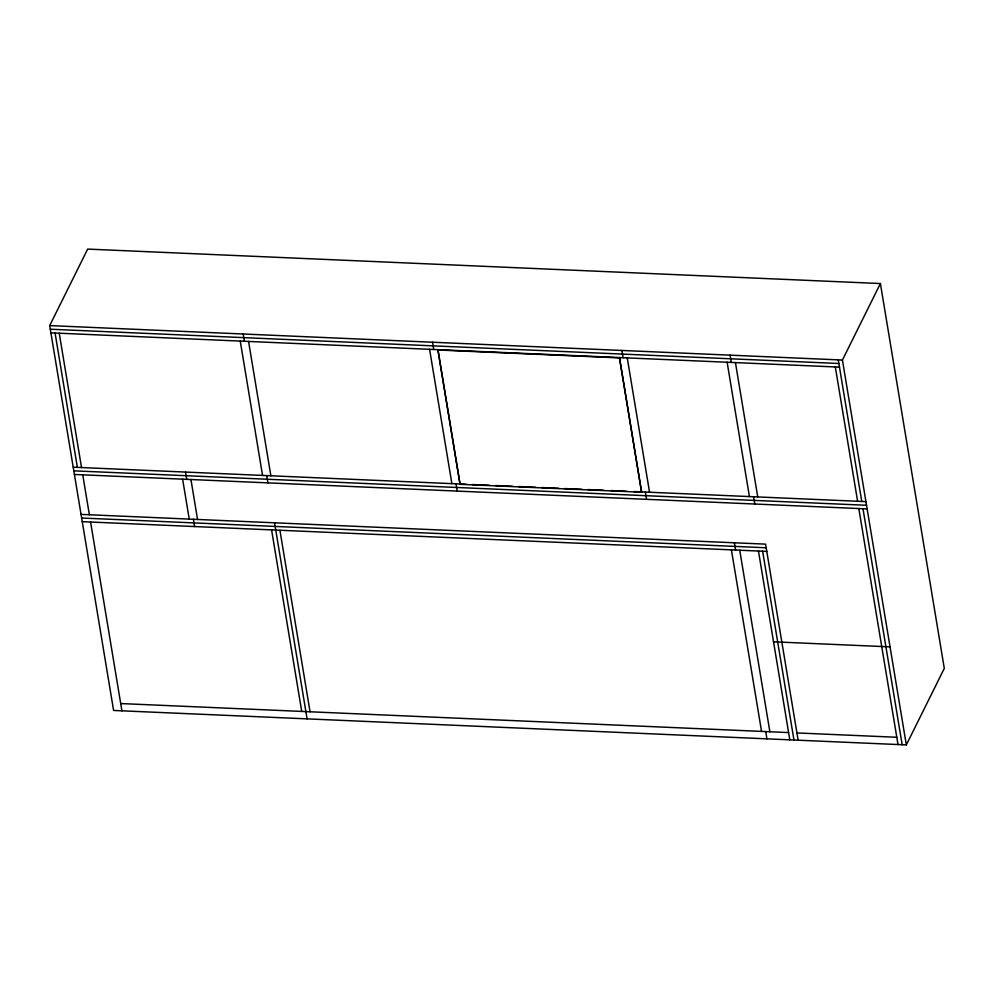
<?xml version="1.0" encoding="UTF-8"?>
<svg xmlns="http://www.w3.org/2000/svg" width="994" height="994" viewBox="0 0 994 994"><rect width="100%" height="100%" fill="white"/><g stroke="black" fill="none" stroke-linecap="round" stroke-linejoin="round"><path stroke-width="1.49" d="M49.7 325.597L87.671 249.096L880.398 283.538L944.3 668.403L906.329 744.904L113.602 710.461L49.7 325.597L842.427 360.039L880.398 283.538M460.06 484.327L437.907 349.677L460.06 484.327L641.602 492.216L619.461 357.567L641.602 492.216M50.309 329.225L838.874 363.493M50.905 332.853L839.47 367.121M437.745 349.987L619.299 357.877M73.208 467.192L466.36 484.277M472.523 484.55L489.446 485.283M495.596 485.544L512.519 486.29M518.682 486.551L535.604 487.284M541.755 487.557L558.678 488.29M564.828 488.563L581.763 489.296M587.914 489.557L603.296 490.228M610.987 490.564L626.382 491.235M634.073 491.57L865.936 501.635M73.817 470.833L866.544 505.275M74.413 474.461L867.141 508.903M81.048 514.395L765.579 544.14L798.132 740.195M81.645 518.023L766.188 547.769M82.254 521.664L766.784 551.397M773.531 641.813L890.052 646.87M120.709 703.553L788.602 732.578M796.927 732.938L896.799 737.275M842.427 360.039L906.329 744.904M838.265 359.865L861.773 501.461M862.978 508.717L902.167 744.717M835.308 366.935L857.611 501.274M858.816 508.543L898.004 744.543M735.436 362.599L757.739 496.938M730.068 355.156L731.273 362.425M753.576 496.764L754.794 504.02M762.622 551.223L793.97 740.021M727.123 362.238L749.426 496.578M758.459 551.036L789.808 739.834M739.735 550.229L769.878 731.758M734.367 542.786L735.572 550.042M765.715 731.584L766.921 738.84M731.41 549.868L761.553 731.398M627.251 357.902L649.554 492.241M621.884 350.46L623.089 357.716M645.392 492.055L646.597 499.323M432.539 342.234L433.744 349.49M456.047 483.829L457.252 491.098M429.582 349.316L451.885 483.656M248.562 341.451L270.877 475.791M279.91 530.249L310.053 711.791M243.195 334.009L244.412 341.265M266.715 475.604L267.92 482.86M274.543 522.807L307.096 718.861M240.25 341.091L262.553 475.418M271.586 529.889L301.729 711.418M190.935 479.518L197.557 519.464M185.567 472.075L186.773 479.344M193.395 519.278L194.613 526.547M182.61 479.158L189.245 519.104M59.23 333.226L81.533 467.565M82.738 474.821L89.373 514.755M90.578 522.024L121.914 710.822M55.068 333.04L77.37 467.379"/></g></svg>
